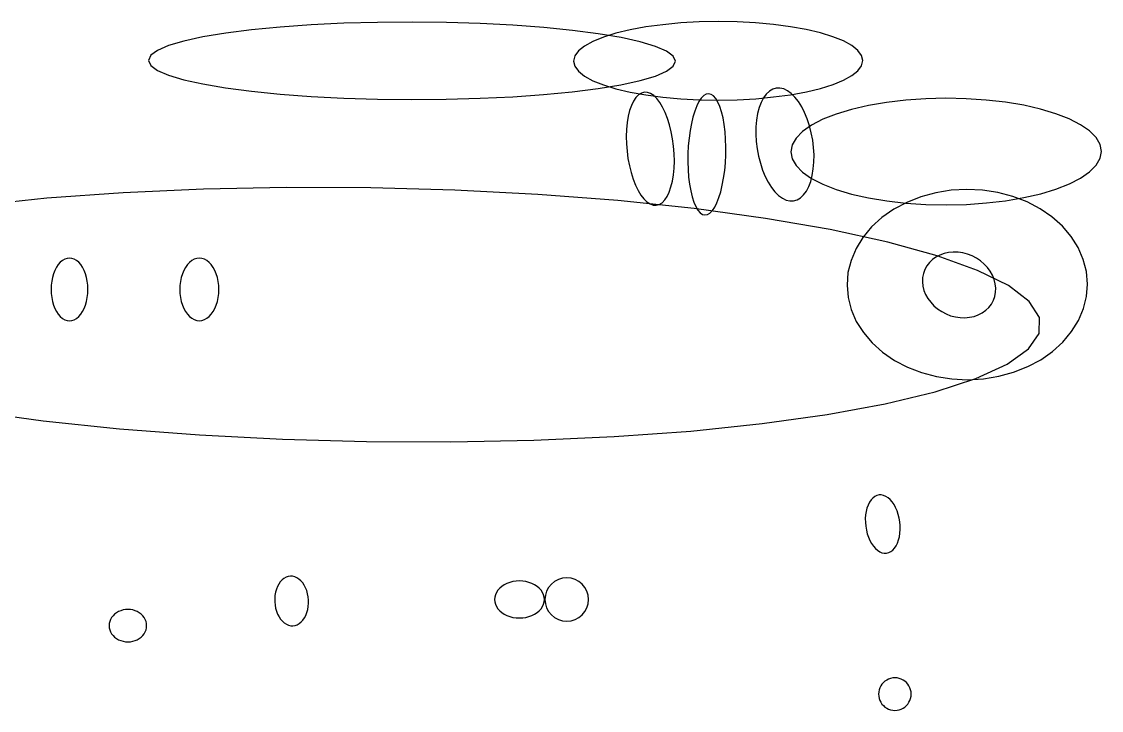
# Model space of a CAD drawing. Extents: x -292 to 292, y -205 to 211.
# Drawn here: x 256.68 to 290.74, y 188.81 to 210.54 of the extents above; entities that cross this region are included whole.
import ezdxf

# ---------------------------------------------------------------- set-up
doc = ezdxf.new("R2010")
doc.units = 0

msp = doc.modelspace()

# ---------------------------------------------------------------- linework, layer by layer
at = {"layer": 'CIRCLES'}
for p, q in [((273.39, 192.795), (273.304, 192.691)), ((273.494, 192.881), (273.39, 192.795)), ((273.613, 192.944), (273.494, 192.881)), ((273.741, 192.983), (273.613, 192.944)), ((273.875, 192.997), (273.741, 192.983)), ((274.01, 192.983), (273.875, 192.997)), ((274.138, 192.944), (274.01, 192.983)), ((274.257, 192.881), (274.138, 192.944)), ((274.361, 192.795), (274.257, 192.881)), ((274.447, 192.691), (274.361, 192.795)), ((273.241, 192.573), (273.202, 192.444)), ((273.304, 192.691), (273.241, 192.573)), ((274.51, 192.573), (274.447, 192.691)), ((274.549, 192.444), (274.51, 192.573)), ((273.202, 192.444), (273.189, 192.31)), ((273.189, 192.31), (273.202, 192.176)), ((273.202, 192.176), (273.241, 192.047)), ((274.51, 192.047), (274.549, 192.176)), ((274.562, 192.31), (274.549, 192.444)), ((274.549, 192.176), (274.562, 192.31)), ((273.241, 192.047), (273.304, 191.928)), ((273.304, 191.928), (273.39, 191.824)), ((273.39, 191.824), (273.494, 191.739)), ((274.257, 191.739), (274.361, 191.824)), ((274.361, 191.824), (274.447, 191.928)), ((274.447, 191.928), (274.51, 192.047)), ((273.494, 191.739), (273.613, 191.675)), ((273.613, 191.675), (273.741, 191.636)), ((273.741, 191.636), (273.875, 191.623)), ((273.875, 191.623), (274.01, 191.636)), ((274.01, 191.636), (274.138, 191.675)), ((274.138, 191.675), (274.257, 191.739))]:
    msp.add_line(p, q, dxfattribs=at)
at = {"layer": 'ELLIPSES'}
for p, q in [((267.91, 210.512), (266.844, 210.483)), ((268.995, 210.521), (267.91, 210.512)), ((270.08, 210.509), (268.995, 210.521)), ((271.146, 210.476), (270.08, 210.509)), ((278.054, 210.524), (277.469, 210.492)), ((278.65, 210.536), (278.054, 210.524)), ((279.246, 210.527), (278.65, 210.536)), ((279.831, 210.496), (279.246, 210.527)), ((263.117, 210.173), (262.4, 210.054)), ((263.935, 210.277), (263.117, 210.173)), ((264.839, 210.364), (263.935, 210.277)), ((265.814, 210.433), (264.839, 210.364)), ((266.844, 210.483), (265.814, 210.433)), ((272.175, 210.423), (271.146, 210.476)), ((273.15, 210.35), (272.175, 210.423)), ((274.054, 210.26), (273.15, 210.35)), ((274.871, 210.153), (274.054, 210.26)), ((275.423, 210.167), (275.03, 210.045)), ((275.872, 210.275), (275.423, 210.167)), ((276.368, 210.366), (275.872, 210.275)), ((276.903, 210.439), (276.368, 210.366)), ((277.469, 210.492), (276.903, 210.439)), ((280.397, 210.445), (279.831, 210.496)), ((280.933, 210.374), (280.397, 210.445)), ((281.429, 210.285), (280.933, 210.374)), ((281.878, 210.18), (281.429, 210.285)), ((282.272, 210.059), (281.878, 210.18)), ((261.796, 209.922), (261.315, 209.78)), ((262.4, 210.054), (261.796, 209.922)), ((274.698, 209.91), (274.434, 209.764)), ((275.03, 210.045), (274.698, 209.91)), ((275.588, 210.032), (274.871, 210.153)), ((276.192, 209.898), (275.588, 210.032)), ((276.673, 209.754), (276.192, 209.898)), ((282.604, 209.925), (282.272, 210.059)), ((282.868, 209.78), (282.604, 209.925)), ((260.965, 209.629), (260.753, 209.473)), ((261.315, 209.78), (260.965, 209.629)), ((274.243, 209.61), (274.127, 209.452)), ((274.434, 209.764), (274.243, 209.61)), ((277.022, 209.603), (276.673, 209.754)), ((277.234, 209.446), (277.022, 209.603)), ((283.061, 209.627), (282.868, 209.78)), ((283.177, 209.468), (283.061, 209.627)), ((260.753, 209.473), (260.681, 209.314)), ((260.681, 209.314), (260.752, 209.155)), ((260.752, 209.155), (260.964, 208.998)), ((274.127, 209.452), (274.088, 209.29)), ((274.088, 209.29), (274.127, 209.128)), ((277.233, 209.127), (277.304, 209.286)), ((277.304, 209.286), (277.234, 209.446)), ((283.062, 208.986), (283.178, 209.145)), ((283.217, 209.307), (283.177, 209.468)), ((283.178, 209.145), (283.217, 209.307)), ((260.964, 208.998), (261.313, 208.846)), ((261.313, 208.846), (261.794, 208.702)), ((274.127, 209.128), (274.244, 208.97)), ((274.244, 208.97), (274.436, 208.817)), ((274.436, 208.817), (274.701, 208.672)), ((276.19, 208.678), (276.671, 208.82)), ((276.671, 208.82), (277.021, 208.971)), ((277.021, 208.971), (277.233, 209.127)), ((282.606, 208.687), (282.87, 208.833)), ((282.87, 208.833), (283.062, 208.986)), ((261.794, 208.702), (262.398, 208.568)), ((262.398, 208.568), (263.114, 208.447)), ((274.701, 208.672), (275.033, 208.538)), ((274.869, 208.427), (275.586, 208.546)), ((275.033, 208.538), (275.426, 208.417)), ((275.586, 208.546), (276.19, 208.678)), ((281.882, 208.429), (282.275, 208.552)), ((282.275, 208.552), (282.606, 208.687)), ((263.114, 208.447), (263.932, 208.34)), ((263.932, 208.34), (264.835, 208.25)), ((264.835, 208.25), (265.81, 208.178)), ((265.81, 208.178), (266.84, 208.125)), ((266.84, 208.125), (267.906, 208.092)), ((270.076, 208.088), (271.142, 208.117)), ((271.142, 208.117), (272.172, 208.167)), ((272.172, 208.167), (273.147, 208.236)), ((273.147, 208.236), (274.051, 208.323)), ((274.051, 208.323), (274.869, 208.427)), ((275.426, 208.417), (275.875, 208.311)), ((275.875, 208.311), (276.372, 208.222)), ((276.058, 208.142), (275.983, 208.03)), ((276.141, 208.226), (276.058, 208.142)), ((276.231, 208.281), (276.141, 208.226)), ((276.325, 208.307), (276.231, 208.281)), ((276.423, 208.302), (276.325, 208.307)), ((276.372, 208.222), (276.908, 208.152)), ((276.522, 208.266), (276.423, 208.302)), ((276.621, 208.201), (276.522, 208.266)), ((276.718, 208.107), (276.621, 208.201)), ((276.908, 208.152), (277.473, 208.101)), ((278.12, 208.122), (278.047, 208.014)), ((278.197, 208.2), (278.12, 208.122)), ((278.275, 208.247), (278.197, 208.2)), ((278.353, 208.261), (278.275, 208.247)), ((278.431, 208.242), (278.353, 208.261)), ((278.506, 208.191), (278.431, 208.242)), ((278.578, 208.108), (278.506, 208.191)), ((279.836, 208.105), (280.401, 208.158)), ((280.084, 208.133), (280.008, 207.989)), ((280.17, 208.251), (280.084, 208.133)), ((280.267, 208.343), (280.17, 208.251)), ((280.372, 208.405), (280.267, 208.343)), ((280.484, 208.438), (280.372, 208.405)), ((280.401, 208.158), (280.937, 208.231)), ((280.601, 208.441), (280.484, 208.438)), ((280.72, 208.413), (280.601, 208.441)), ((280.84, 208.355), (280.72, 208.413)), ((280.958, 208.268), (280.84, 208.355)), ((280.937, 208.231), (281.433, 208.322)), ((281.074, 208.153), (280.958, 208.268)), ((281.183, 208.013), (281.074, 208.153)), ((281.433, 208.322), (281.882, 208.429)), ((285.838, 208.117), (285.199, 208.102)), ((286.478, 208.104), (285.838, 208.117)), ((267.906, 208.092), (268.991, 208.079)), ((268.991, 208.079), (270.076, 208.088)), ((275.916, 207.892), (275.86, 207.731)), ((275.983, 208.03), (275.916, 207.892)), ((276.811, 207.986), (276.718, 208.107)), ((276.899, 207.84), (276.811, 207.986)), ((276.981, 207.671), (276.899, 207.84)), ((277.473, 208.101), (278.059, 208.07)), ((277.977, 207.877), (277.914, 207.714)), ((278.047, 208.014), (277.977, 207.877)), ((278.059, 208.07), (278.655, 208.061)), ((278.644, 207.995), (278.578, 208.108)), ((278.705, 207.854), (278.644, 207.995)), ((278.655, 208.061), (279.25, 208.073)), ((278.759, 207.688), (278.705, 207.854)), ((279.25, 208.073), (279.836, 208.105)), ((279.946, 207.822), (279.897, 207.636)), ((280.008, 207.989), (279.946, 207.822)), ((281.286, 207.85), (281.183, 208.013)), ((281.379, 207.666), (281.286, 207.85)), ((283.389, 207.888), (282.856, 207.765)), ((283.963, 207.986), (283.389, 207.888)), ((284.57, 208.058), (283.963, 207.986)), ((285.199, 208.102), (284.57, 208.058)), ((287.107, 208.062), (286.478, 208.104)), ((287.714, 207.992), (287.107, 208.062)), ((288.289, 207.896), (287.714, 207.992)), ((288.822, 207.774), (288.289, 207.896)), ((275.815, 207.549), (275.782, 207.35)), ((275.86, 207.731), (275.815, 207.549)), ((277.055, 207.483), (276.981, 207.671)), ((277.119, 207.278), (277.055, 207.483)), ((277.856, 207.527), (277.806, 207.321)), ((277.914, 207.714), (277.856, 207.527)), ((278.805, 207.498), (278.759, 207.688)), ((278.842, 207.289), (278.805, 207.498)), ((279.897, 207.636), (279.864, 207.432)), ((281.462, 207.465), (281.379, 207.666)), ((281.533, 207.251), (281.462, 207.465)), ((281.952, 207.454), (281.596, 207.27)), ((282.374, 207.62), (281.952, 207.454)), ((282.856, 207.765), (282.374, 207.62)), ((289.304, 207.63), (288.822, 207.774)), ((289.727, 207.466), (289.304, 207.63)), ((290.083, 207.283), (289.727, 207.466)), ((275.761, 207.136), (275.753, 206.912)), ((275.782, 207.35), (275.761, 207.136)), ((277.173, 207.061), (277.119, 207.278)), ((277.765, 207.097), (277.732, 206.861)), ((277.806, 207.321), (277.765, 207.097)), ((278.869, 207.063), (278.842, 207.289)), ((279.845, 207.216), (279.842, 206.99)), ((279.864, 207.432), (279.845, 207.216)), ((281.596, 207.27), (281.313, 207.073)), ((281.59, 207.026), (281.533, 207.251)), ((290.367, 207.086), (290.083, 207.283)), ((275.753, 206.912), (275.759, 206.682)), ((277.216, 206.835), (277.173, 207.061)), ((277.247, 206.603), (277.216, 206.835)), ((277.732, 206.861), (277.71, 206.617)), ((278.887, 206.826), (278.869, 207.063)), ((278.895, 206.58), (278.887, 206.826)), ((279.842, 206.99), (279.855, 206.758)), ((279.855, 206.758), (279.884, 206.525)), ((281.107, 206.864), (280.983, 206.648)), ((281.313, 207.073), (281.107, 206.864)), ((281.633, 206.795), (281.59, 207.026)), ((281.662, 206.562), (281.633, 206.795)), ((290.573, 206.879), (290.367, 207.086)), ((290.698, 206.663), (290.573, 206.879)), ((275.759, 206.682), (275.777, 206.449)), ((275.777, 206.449), (275.807, 206.217)), ((277.265, 206.37), (277.247, 206.603)), ((277.71, 206.617), (277.697, 206.367)), ((278.892, 206.33), (278.895, 206.58)), ((279.884, 206.525), (279.927, 206.294)), ((280.983, 206.648), (280.941, 206.429)), ((280.941, 206.429), (280.983, 206.209)), ((281.675, 206.33), (281.662, 206.562)), ((290.741, 206.444), (290.698, 206.663)), ((290.699, 206.224), (290.741, 206.444)), ((275.807, 206.217), (275.85, 205.99)), ((277.262, 205.915), (277.27, 206.139)), ((277.27, 206.139), (277.265, 206.37)), ((277.697, 206.367), (277.694, 206.118)), ((277.694, 206.118), (277.702, 205.872)), ((278.857, 205.836), (278.879, 206.081)), ((278.879, 206.081), (278.892, 206.33)), ((279.927, 206.294), (279.984, 206.07)), ((280.983, 206.209), (281.109, 205.994)), ((281.653, 205.888), (281.672, 206.104)), ((281.672, 206.104), (281.675, 206.33)), ((290.574, 206.008), (290.699, 206.224)), ((275.85, 205.99), (275.904, 205.773)), ((275.904, 205.773), (275.968, 205.569)), ((277.241, 205.702), (277.262, 205.915)), ((277.702, 205.872), (277.72, 205.634)), ((278.824, 205.6), (278.857, 205.836)), ((279.984, 206.07), (280.055, 205.855)), ((280.055, 205.855), (280.138, 205.654)), ((281.109, 205.994), (281.315, 205.786)), ((281.315, 205.786), (281.599, 205.589)), ((281.62, 205.685), (281.653, 205.888)), ((290.085, 205.602), (290.369, 205.8)), ((290.369, 205.8), (290.574, 206.008)), ((275.968, 205.569), (276.042, 205.381)), ((277.163, 205.321), (277.208, 205.503)), ((277.208, 205.503), (277.241, 205.702)), ((277.72, 205.634), (277.747, 205.409)), ((277.747, 205.409), (277.785, 205.2)), ((278.783, 205.377), (278.824, 205.6)), ((280.138, 205.654), (280.231, 205.471)), ((280.231, 205.471), (280.334, 205.307)), ((281.509, 205.332), (281.571, 205.498)), ((281.571, 205.498), (281.62, 205.685)), ((281.599, 205.589), (281.955, 205.407)), ((281.955, 205.407), (282.378, 205.242)), ((289.307, 205.253), (289.73, 205.419)), ((289.73, 205.419), (290.085, 205.602)), ((259.883, 205.138), (257.471, 204.962)), ((262.418, 205.253), (259.883, 205.138)), ((265.034, 205.305), (262.418, 205.253)), ((267.692, 205.294), (265.034, 205.305)), ((270.348, 205.22), (267.692, 205.294)), ((272.962, 205.084), (270.348, 205.22)), ((275.491, 204.889), (272.962, 205.084)), ((276.042, 205.381), (276.124, 205.212)), ((276.124, 205.212), (276.212, 205.066)), ((276.212, 205.066), (276.306, 204.945)), ((277.041, 205.022), (277.107, 205.16)), ((277.107, 205.16), (277.163, 205.321)), ((277.785, 205.2), (277.83, 205.01)), ((278.675, 204.984), (278.733, 205.17)), ((278.733, 205.17), (278.783, 205.377)), ((280.334, 205.307), (280.444, 205.167)), ((280.444, 205.167), (280.559, 205.053)), ((280.559, 205.053), (280.677, 204.966)), ((281.25, 204.978), (281.347, 205.069)), ((281.347, 205.069), (281.434, 205.188)), ((281.434, 205.188), (281.509, 205.332)), ((282.378, 205.242), (282.86, 205.098)), ((282.86, 205.098), (283.393, 204.977)), ((285.514, 205.139), (285.045, 205.011)), ((286.001, 205.218), (285.514, 205.139)), ((286.496, 205.245), (286.001, 205.218)), ((286.991, 205.222), (286.496, 205.245)), ((287.478, 205.147), (286.991, 205.222)), ((287.948, 205.023), (287.478, 205.147)), ((288.293, 204.984), (288.826, 205.107)), ((288.826, 205.107), (289.307, 205.253)), ((257.471, 204.962), (255.219, 204.729)), ((277.897, 204.636), (275.491, 204.889)), ((276.306, 204.945), (276.403, 204.851)), ((276.403, 204.851), (276.502, 204.786)), ((276.502, 204.786), (276.601, 204.75)), ((276.601, 204.75), (276.698, 204.745)), ((276.698, 204.745), (276.792, 204.77)), ((276.792, 204.77), (276.882, 204.825)), ((276.882, 204.825), (276.965, 204.91)), ((276.965, 204.91), (277.041, 205.022)), ((277.83, 205.01), (277.884, 204.843)), ((277.884, 204.843), (277.945, 204.702)), ((278.542, 204.684), (278.612, 204.821)), ((278.612, 204.821), (278.675, 204.984)), ((280.677, 204.966), (280.797, 204.908)), ((280.797, 204.908), (280.916, 204.88)), ((280.916, 204.88), (281.033, 204.882)), ((281.033, 204.882), (281.145, 204.915)), ((281.145, 204.915), (281.25, 204.978)), ((283.393, 204.977), (283.968, 204.88)), ((283.968, 204.88), (284.575, 204.811)), ((284.601, 204.835), (284.19, 204.615)), ((284.575, 204.811), (285.204, 204.769)), ((285.045, 205.011), (284.601, 204.835)), ((285.204, 204.769), (285.843, 204.755)), ((285.843, 204.755), (286.483, 204.771)), ((286.483, 204.771), (287.112, 204.815)), ((287.112, 204.815), (287.718, 204.886)), ((287.718, 204.886), (288.293, 204.984)), ((288.394, 204.852), (287.948, 205.023)), ((288.807, 204.635), (288.394, 204.852)), ((280.14, 204.331), (277.897, 204.636)), ((277.945, 204.702), (278.011, 204.59)), ((278.011, 204.59), (278.083, 204.507)), ((278.083, 204.507), (278.158, 204.456)), ((278.158, 204.456), (278.236, 204.437)), ((278.236, 204.437), (278.314, 204.451)), ((278.314, 204.451), (278.392, 204.497)), ((278.392, 204.497), (278.469, 204.575)), ((278.469, 204.575), (278.542, 204.684)), ((284.19, 204.615), (283.818, 204.355)), ((289.181, 204.378), (288.807, 204.635)), ((289.509, 204.084), (289.181, 204.378)), ((282.186, 203.978), (280.14, 204.331)), ((283.492, 204.058), (283.218, 203.73)), ((283.818, 204.355), (283.492, 204.058)), ((289.787, 203.759), (289.509, 204.084)), ((284.003, 203.583), (282.186, 203.978)), ((283.218, 203.73), (283, 203.377)), ((290.007, 203.408), (289.787, 203.759)), ((283, 203.377), (282.842, 203.005)), ((285.561, 203.151), (284.003, 203.583)), ((290.169, 203.037), (290.007, 203.408)), ((258.041, 203.044), (257.969, 203.002)), ((258.115, 203.069), (258.041, 203.044)), ((258.191, 203.077), (258.115, 203.069)), ((258.267, 203.069), (258.191, 203.077)), ((258.341, 203.044), (258.267, 203.069)), ((258.413, 203.002), (258.341, 203.044)), ((262.127, 203.04), (262.05, 202.999)), ((262.206, 203.066), (262.127, 203.04)), ((262.287, 203.074), (262.206, 203.066)), ((262.367, 203.066), (262.287, 203.074)), ((262.447, 203.04), (262.367, 203.066)), ((262.523, 202.999), (262.447, 203.04)), ((285.411, 203.031), (285.315, 202.938)), ((285.522, 203.11), (285.411, 203.031)), ((285.645, 203.174), (285.522, 203.11)), ((286.837, 202.69), (285.561, 203.151)), ((285.779, 203.222), (285.645, 203.174)), ((285.921, 203.253), (285.779, 203.222)), ((286.068, 203.267), (285.921, 203.253)), ((286.219, 203.263), (286.068, 203.267)), ((286.37, 203.241), (286.219, 203.263)), ((286.519, 203.202), (286.37, 203.241)), ((286.664, 203.146), (286.519, 203.202)), ((286.801, 203.075), (286.664, 203.146)), ((286.929, 202.989), (286.801, 203.075)), ((290.267, 202.652), (290.169, 203.037)), ((257.731, 202.691), (257.689, 202.583)), ((257.781, 202.788), (257.731, 202.691)), ((257.838, 202.873), (257.781, 202.788)), ((257.901, 202.945), (257.838, 202.873)), ((257.969, 203.002), (257.901, 202.945)), ((258.481, 202.945), (258.413, 203.002)), ((258.544, 202.873), (258.481, 202.945)), ((258.601, 202.788), (258.544, 202.873)), ((258.651, 202.691), (258.601, 202.788)), ((258.693, 202.583), (258.651, 202.691)), ((261.797, 202.689), (261.752, 202.581)), ((261.85, 202.785), (261.797, 202.689)), ((261.911, 202.87), (261.85, 202.785)), ((261.978, 202.942), (261.911, 202.87)), ((262.05, 202.999), (261.978, 202.942)), ((262.595, 202.942), (262.523, 202.999)), ((262.663, 202.87), (262.595, 202.942)), ((262.723, 202.785), (262.663, 202.87)), ((262.777, 202.689), (262.723, 202.785)), ((262.821, 202.581), (262.777, 202.689)), ((282.842, 203.005), (282.747, 202.619)), ((285.171, 202.718), (285.127, 202.594)), ((285.234, 202.833), (285.171, 202.718)), ((285.315, 202.938), (285.234, 202.833)), ((287.809, 202.208), (286.837, 202.69)), ((287.046, 202.89), (286.929, 202.989)), ((287.149, 202.78), (287.046, 202.89)), ((287.236, 202.661), (287.149, 202.78)), ((257.631, 202.345), (257.616, 202.218)), ((257.656, 202.467), (257.631, 202.345)), ((257.689, 202.583), (257.656, 202.467)), ((258.726, 202.467), (258.693, 202.583)), ((258.751, 202.345), (258.726, 202.467)), ((258.766, 202.218), (258.751, 202.345)), ((261.69, 202.344), (261.675, 202.217)), ((261.716, 202.466), (261.69, 202.344)), ((261.752, 202.581), (261.716, 202.466)), ((262.857, 202.466), (262.821, 202.581)), ((262.883, 202.344), (262.857, 202.466)), ((262.899, 202.217), (262.883, 202.344)), ((282.747, 202.619), (282.716, 202.227)), ((285.101, 202.464), (285.096, 202.331)), ((285.096, 202.331), (285.11, 202.195)), ((285.127, 202.594), (285.101, 202.464)), ((287.307, 202.534), (287.236, 202.661)), ((287.36, 202.402), (287.307, 202.534)), ((287.393, 202.267), (287.36, 202.402)), ((290.301, 202.26), (290.267, 202.652)), ((257.616, 202.218), (257.611, 202.089)), ((257.611, 202.089), (257.616, 201.96)), ((258.771, 202.089), (258.766, 202.218)), ((258.766, 201.96), (258.771, 202.089)), ((261.675, 202.217), (261.669, 202.089)), ((261.669, 202.089), (261.675, 201.96)), ((262.904, 202.089), (262.899, 202.217)), ((262.899, 201.96), (262.904, 202.089)), ((282.716, 202.227), (282.75, 201.836)), ((285.11, 202.195), (285.144, 202.06)), ((285.144, 202.06), (285.196, 201.928)), ((287.377, 201.868), (287.402, 201.998)), ((287.408, 202.132), (287.393, 202.267)), ((287.402, 201.998), (287.408, 202.132)), ((288.463, 201.71), (287.809, 202.208)), ((290.27, 201.869), (290.301, 202.26)), ((257.616, 201.96), (257.631, 201.833)), ((257.631, 201.833), (257.656, 201.71)), ((257.656, 201.71), (257.689, 201.594)), ((258.693, 201.594), (258.726, 201.71)), ((258.726, 201.71), (258.751, 201.833)), ((258.751, 201.833), (258.766, 201.96)), ((261.675, 201.96), (261.69, 201.834)), ((261.69, 201.834), (261.716, 201.712)), ((261.716, 201.712), (261.752, 201.596)), ((262.821, 201.596), (262.857, 201.712)), ((262.857, 201.712), (262.883, 201.834)), ((262.883, 201.834), (262.899, 201.96)), ((282.75, 201.836), (282.849, 201.451)), ((285.196, 201.928), (285.267, 201.802)), ((285.267, 201.802), (285.355, 201.682)), ((285.355, 201.682), (285.458, 201.572)), ((287.269, 201.629), (287.332, 201.745)), ((287.332, 201.745), (287.377, 201.868)), ((288.789, 201.206), (288.463, 201.71)), ((290.175, 201.483), (290.27, 201.869)), ((257.689, 201.594), (257.731, 201.487)), ((257.731, 201.487), (257.781, 201.39)), ((257.781, 201.39), (257.838, 201.304)), ((257.838, 201.304), (257.901, 201.233)), ((258.481, 201.233), (258.544, 201.304)), ((258.544, 201.304), (258.601, 201.39)), ((258.601, 201.39), (258.651, 201.487)), ((258.651, 201.487), (258.693, 201.594)), ((261.752, 201.596), (261.797, 201.489)), ((261.797, 201.489), (261.85, 201.392)), ((261.85, 201.392), (261.911, 201.307)), ((261.911, 201.307), (261.978, 201.235)), ((262.595, 201.235), (262.663, 201.307)), ((262.663, 201.307), (262.723, 201.392)), ((262.723, 201.392), (262.777, 201.489)), ((262.777, 201.489), (262.821, 201.596)), ((282.849, 201.451), (283.01, 201.08)), ((285.458, 201.572), (285.574, 201.473)), ((285.574, 201.473), (285.702, 201.388)), ((285.702, 201.388), (285.84, 201.316)), ((285.84, 201.316), (285.984, 201.261)), ((286.858, 201.288), (286.981, 201.352)), ((286.981, 201.352), (287.092, 201.432)), ((287.092, 201.432), (287.189, 201.524)), ((287.189, 201.524), (287.269, 201.629)), ((290.018, 201.111), (290.175, 201.483)), ((257.901, 201.233), (257.969, 201.175)), ((257.969, 201.175), (258.041, 201.134)), ((258.041, 201.134), (258.115, 201.109)), ((258.115, 201.109), (258.191, 201.1)), ((258.191, 201.1), (258.267, 201.109)), ((258.267, 201.109), (258.341, 201.134)), ((258.341, 201.134), (258.413, 201.175)), ((258.413, 201.175), (258.481, 201.233)), ((261.978, 201.235), (262.05, 201.178)), ((262.05, 201.178), (262.127, 201.137)), ((262.127, 201.137), (262.206, 201.112)), ((262.206, 201.112), (262.287, 201.103)), ((262.287, 201.103), (262.367, 201.112)), ((262.367, 201.112), (262.447, 201.137)), ((262.447, 201.137), (262.523, 201.178)), ((262.523, 201.178), (262.595, 201.235)), ((283.01, 201.08), (283.231, 200.729)), ((285.984, 201.261), (286.133, 201.222)), ((286.133, 201.222), (286.285, 201.2)), ((286.285, 201.2), (286.435, 201.196)), ((286.435, 201.196), (286.583, 201.209)), ((286.583, 201.209), (286.724, 201.24)), ((286.724, 201.24), (286.858, 201.288)), ((288.781, 200.704), (288.789, 201.206)), ((289.8, 200.757), (290.018, 201.111)), ((283.231, 200.729), (283.508, 200.403)), ((288.439, 200.211), (288.781, 200.704)), ((289.525, 200.43), (289.8, 200.757)), ((283.508, 200.403), (283.836, 200.11)), ((289.2, 200.133), (289.525, 200.43)), ((283.836, 200.11), (284.21, 199.852)), ((287.77, 199.735), (288.439, 200.211)), ((288.828, 199.873), (289.2, 200.133)), ((284.21, 199.852), (284.624, 199.636)), ((284.624, 199.636), (285.07, 199.464)), ((286.782, 199.283), (287.77, 199.735)), ((287.972, 199.477), (288.416, 199.653)), ((288.416, 199.653), (288.828, 199.873)), ((285.07, 199.464), (285.54, 199.34)), ((285.493, 198.863), (286.782, 199.283)), ((285.54, 199.34), (286.027, 199.266)), ((286.027, 199.266), (286.522, 199.242)), ((286.522, 199.242), (287.017, 199.27)), ((287.017, 199.27), (287.503, 199.349)), ((287.503, 199.349), (287.972, 199.477)), ((283.921, 198.482), (285.493, 198.863)), ((255.116, 198.255), (257.359, 197.949)), ((282.093, 198.144), (283.921, 198.482)), ((257.359, 197.949), (259.765, 197.697)), ((280.037, 197.857), (282.093, 198.144)), ((259.765, 197.697), (262.294, 197.501)), ((275.372, 197.448), (277.785, 197.623)), ((277.785, 197.623), (280.037, 197.857)), ((262.294, 197.501), (264.908, 197.365)), ((264.908, 197.365), (267.564, 197.291)), ((267.564, 197.291), (270.221, 197.281)), ((270.221, 197.281), (272.838, 197.333)), ((272.838, 197.333), (275.372, 197.448)), ((283.59, 195.557), (283.529, 195.51)), ((283.656, 195.589), (283.59, 195.557)), ((283.726, 195.606), (283.656, 195.589)), ((283.797, 195.607), (283.726, 195.606)), ((283.869, 195.593), (283.797, 195.607)), ((283.94, 195.563), (283.869, 195.593)), ((284.01, 195.518), (283.94, 195.563)), ((284.077, 195.459), (284.01, 195.518)), ((283.345, 195.192), (283.319, 195.088)), ((283.38, 195.288), (283.345, 195.192)), ((283.423, 195.374), (283.38, 195.288)), ((283.473, 195.449), (283.423, 195.374)), ((283.529, 195.51), (283.473, 195.449)), ((284.14, 195.387), (284.077, 195.459)), ((284.199, 195.303), (284.14, 195.387)), ((284.25, 195.208), (284.199, 195.303)), ((284.295, 195.104), (284.25, 195.208)), ((283.302, 194.976), (283.294, 194.859)), ((283.294, 194.859), (283.295, 194.74)), ((283.319, 195.088), (283.302, 194.976)), ((284.333, 194.994), (284.295, 195.104)), ((284.362, 194.878), (284.333, 194.994)), ((284.382, 194.759), (284.362, 194.878)), ((283.295, 194.74), (283.306, 194.62)), ((283.306, 194.62), (283.326, 194.501)), ((283.326, 194.501), (283.355, 194.385)), ((284.393, 194.638), (284.382, 194.759)), ((284.386, 194.403), (284.394, 194.519)), ((284.394, 194.519), (284.393, 194.638)), ((283.355, 194.385), (283.393, 194.274)), ((283.393, 194.274), (283.438, 194.171)), ((283.438, 194.171), (283.49, 194.076)), ((284.308, 194.09), (284.343, 194.186)), ((284.343, 194.186), (284.369, 194.291)), ((284.369, 194.291), (284.386, 194.403)), ((283.49, 194.076), (283.548, 193.992)), ((283.548, 193.992), (283.611, 193.92)), ((283.611, 193.92), (283.678, 193.86)), ((283.678, 193.86), (283.748, 193.816)), ((283.748, 193.816), (283.819, 193.786)), ((284.032, 193.789), (284.098, 193.822)), ((284.098, 193.822), (284.159, 193.869)), ((284.159, 193.869), (284.215, 193.93)), ((284.215, 193.93), (284.265, 194.004)), ((284.265, 194.004), (284.308, 194.09)), ((283.819, 193.786), (283.891, 193.771)), ((283.891, 193.771), (283.962, 193.772)), ((283.962, 193.772), (284.032, 193.789)), ((264.791, 192.797), (264.749, 192.718)), ((264.84, 192.867), (264.791, 192.797)), ((264.895, 192.927), (264.84, 192.867)), ((264.955, 192.976), (264.895, 192.927)), ((265.02, 193.012), (264.955, 192.976)), ((265.087, 193.036), (265.02, 193.012)), ((265.157, 193.046), (265.087, 193.036)), ((265.227, 193.043), (265.157, 193.046)), ((265.296, 193.027), (265.227, 193.043)), ((265.364, 192.997), (265.296, 193.027)), ((265.429, 192.955), (265.364, 192.997)), ((265.49, 192.901), (265.429, 192.955)), ((265.546, 192.837), (265.49, 192.901)), ((265.596, 192.762), (265.546, 192.837)), ((271.99, 192.815), (271.905, 192.773)), ((272.083, 192.849), (271.99, 192.815)), ((272.18, 192.873), (272.083, 192.849)), ((272.281, 192.888), (272.18, 192.873)), ((272.383, 192.893), (272.281, 192.888)), ((272.486, 192.888), (272.383, 192.893)), ((272.587, 192.873), (272.486, 192.888)), ((272.684, 192.849), (272.587, 192.873)), ((272.776, 192.815), (272.684, 192.849)), ((272.862, 192.773), (272.776, 192.815)), ((264.689, 192.537), (264.671, 192.439)), ((264.715, 192.631), (264.689, 192.537)), ((264.749, 192.718), (264.715, 192.631)), ((265.639, 192.679), (265.596, 192.762)), ((265.675, 192.589), (265.639, 192.679)), ((265.702, 192.493), (265.675, 192.589)), ((265.721, 192.393), (265.702, 192.493)), ((271.624, 192.461), (271.604, 192.386)), ((271.657, 192.533), (271.624, 192.461)), ((271.703, 192.602), (271.657, 192.533)), ((271.76, 192.665), (271.703, 192.602)), ((271.828, 192.722), (271.76, 192.665)), ((271.905, 192.773), (271.828, 192.722)), ((272.939, 192.722), (272.862, 192.773)), ((273.007, 192.665), (272.939, 192.722)), ((273.064, 192.602), (273.007, 192.665)), ((273.109, 192.533), (273.064, 192.602)), ((273.142, 192.461), (273.109, 192.533)), ((273.162, 192.386), (273.142, 192.461)), ((264.671, 192.439), (264.663, 192.338)), ((264.663, 192.338), (264.664, 192.236)), ((264.664, 192.236), (264.674, 192.134)), ((264.674, 192.134), (264.692, 192.034)), ((265.731, 192.292), (265.721, 192.393)), ((265.724, 192.088), (265.732, 192.189)), ((265.732, 192.189), (265.731, 192.292)), ((271.604, 192.386), (271.597, 192.31)), ((271.597, 192.31), (271.604, 192.234)), ((271.604, 192.234), (271.624, 192.159)), ((271.624, 192.159), (271.657, 192.086)), ((273.109, 192.086), (273.142, 192.159)), ((273.142, 192.159), (273.162, 192.234)), ((273.169, 192.31), (273.162, 192.386)), ((273.162, 192.234), (273.169, 192.31)), ((259.563, 191.796), (259.52, 191.74)), ((259.614, 191.846), (259.563, 191.796)), ((259.672, 191.89), (259.614, 191.846)), ((259.737, 191.927), (259.672, 191.89)), ((259.806, 191.957), (259.737, 191.927)), ((259.879, 191.979), (259.806, 191.957)), ((259.955, 191.992), (259.879, 191.979)), ((260.033, 191.996), (259.955, 191.992)), ((260.11, 191.992), (260.033, 191.996)), ((260.186, 191.979), (260.11, 191.992)), ((260.259, 191.957), (260.186, 191.979)), ((260.328, 191.927), (260.259, 191.957)), ((260.393, 191.89), (260.328, 191.927)), ((260.451, 191.846), (260.393, 191.89)), ((260.502, 191.796), (260.451, 191.846)), ((260.545, 191.74), (260.502, 191.796)), ((264.692, 192.034), (264.72, 191.938)), ((264.72, 191.938), (264.756, 191.848)), ((264.756, 191.848), (264.799, 191.765)), ((265.604, 191.73), (265.646, 191.809)), ((265.646, 191.809), (265.68, 191.897)), ((265.68, 191.897), (265.706, 191.99)), ((265.706, 191.99), (265.724, 192.088)), ((271.657, 192.086), (271.703, 192.018)), ((271.703, 192.018), (271.76, 191.954)), ((271.76, 191.954), (271.828, 191.897)), ((271.828, 191.897), (271.905, 191.847)), ((271.905, 191.847), (271.99, 191.804)), ((271.99, 191.804), (272.083, 191.771)), ((272.083, 191.771), (272.18, 191.746)), ((272.587, 191.746), (272.684, 191.771)), ((272.684, 191.771), (272.776, 191.804)), ((272.776, 191.804), (272.862, 191.847)), ((272.862, 191.847), (272.939, 191.897)), ((272.939, 191.897), (273.007, 191.954)), ((273.007, 191.954), (273.064, 192.018)), ((273.064, 192.018), (273.109, 192.086)), ((259.446, 191.551), (259.441, 191.484)), ((259.441, 191.484), (259.446, 191.417)), ((259.461, 191.617), (259.446, 191.551)), ((259.486, 191.68), (259.461, 191.617)), ((259.52, 191.74), (259.486, 191.68)), ((260.579, 191.68), (260.545, 191.74)), ((260.604, 191.617), (260.579, 191.68)), ((260.619, 191.551), (260.604, 191.617)), ((260.624, 191.484), (260.619, 191.551)), ((260.619, 191.417), (260.624, 191.484)), ((264.799, 191.765), (264.849, 191.691)), ((264.849, 191.691), (264.905, 191.626)), ((264.905, 191.626), (264.966, 191.572)), ((264.966, 191.572), (265.031, 191.53)), ((265.031, 191.53), (265.099, 191.501)), ((265.099, 191.501), (265.168, 191.484)), ((265.168, 191.484), (265.238, 191.481)), ((265.238, 191.481), (265.308, 191.492)), ((265.308, 191.492), (265.375, 191.515)), ((265.375, 191.515), (265.439, 191.551)), ((265.439, 191.551), (265.5, 191.6)), ((265.5, 191.6), (265.555, 191.66)), ((265.555, 191.66), (265.604, 191.73)), ((272.18, 191.746), (272.281, 191.731)), ((272.281, 191.731), (272.383, 191.726)), ((272.383, 191.726), (272.486, 191.731)), ((272.486, 191.731), (272.587, 191.746)), ((259.446, 191.417), (259.461, 191.352)), ((259.461, 191.352), (259.486, 191.288)), ((259.486, 191.288), (259.52, 191.228)), ((259.52, 191.228), (259.563, 191.173)), ((259.563, 191.173), (259.614, 191.122)), ((259.614, 191.122), (259.672, 191.078)), ((260.393, 191.078), (260.451, 191.122)), ((260.451, 191.122), (260.502, 191.173)), ((260.502, 191.173), (260.545, 191.228)), ((260.545, 191.228), (260.579, 191.288)), ((260.579, 191.288), (260.604, 191.352)), ((260.604, 191.352), (260.619, 191.417)), ((259.672, 191.078), (259.737, 191.041)), ((259.737, 191.041), (259.806, 191.011)), ((259.806, 191.011), (259.879, 190.99)), ((259.879, 190.99), (259.955, 190.977)), ((259.955, 190.977), (260.033, 190.973)), ((260.033, 190.973), (260.11, 190.977)), ((260.11, 190.977), (260.186, 190.99)), ((260.186, 190.99), (260.259, 191.011)), ((260.259, 191.011), (260.328, 191.041)), ((260.328, 191.041), (260.393, 191.078)), ((283.913, 189.733), (283.863, 189.688)), ((283.969, 189.77), (283.913, 189.733)), ((284.029, 189.8), (283.969, 189.77)), ((284.093, 189.821), (284.029, 189.8)), ((284.159, 189.835), (284.093, 189.821)), ((284.226, 189.839), (284.159, 189.835)), ((284.293, 189.835), (284.226, 189.839)), ((284.359, 189.821), (284.293, 189.835)), ((284.423, 189.8), (284.359, 189.821)), ((284.483, 189.77), (284.423, 189.8)), ((284.539, 189.733), (284.483, 189.77)), ((284.589, 189.688), (284.539, 189.733)), ((283.717, 189.392), (283.712, 189.325)), ((283.73, 189.458), (283.717, 189.392)), ((283.751, 189.522), (283.73, 189.458)), ((283.781, 189.582), (283.751, 189.522)), ((283.818, 189.638), (283.781, 189.582)), ((283.863, 189.688), (283.818, 189.638)), ((284.634, 189.638), (284.589, 189.688)), ((284.671, 189.582), (284.634, 189.638)), ((284.701, 189.522), (284.671, 189.582)), ((284.722, 189.458), (284.701, 189.522)), ((284.735, 189.392), (284.722, 189.458)), ((284.74, 189.325), (284.735, 189.392)), ((283.712, 189.325), (283.717, 189.258)), ((283.717, 189.258), (283.73, 189.192)), ((283.73, 189.192), (283.751, 189.129)), ((283.751, 189.129), (283.781, 189.068)), ((283.781, 189.068), (283.818, 189.013)), ((284.634, 189.013), (284.671, 189.068)), ((284.671, 189.068), (284.701, 189.129)), ((284.701, 189.129), (284.722, 189.192)), ((284.722, 189.192), (284.735, 189.258)), ((284.735, 189.258), (284.74, 189.325)), ((283.818, 189.013), (283.863, 188.962)), ((283.863, 188.962), (283.913, 188.918)), ((283.913, 188.918), (283.969, 188.88)), ((283.969, 188.88), (284.029, 188.851)), ((284.029, 188.851), (284.093, 188.829)), ((284.093, 188.829), (284.159, 188.816)), ((284.159, 188.816), (284.226, 188.812)), ((284.226, 188.812), (284.293, 188.816)), ((284.293, 188.816), (284.359, 188.829)), ((284.359, 188.829), (284.423, 188.851)), ((284.423, 188.851), (284.483, 188.88)), ((284.483, 188.88), (284.539, 188.918)), ((284.539, 188.918), (284.589, 188.962)), ((284.589, 188.962), (284.634, 189.013))]:
    msp.add_line(p, q, dxfattribs=at)

doc.saveas('drawing.dxf')
